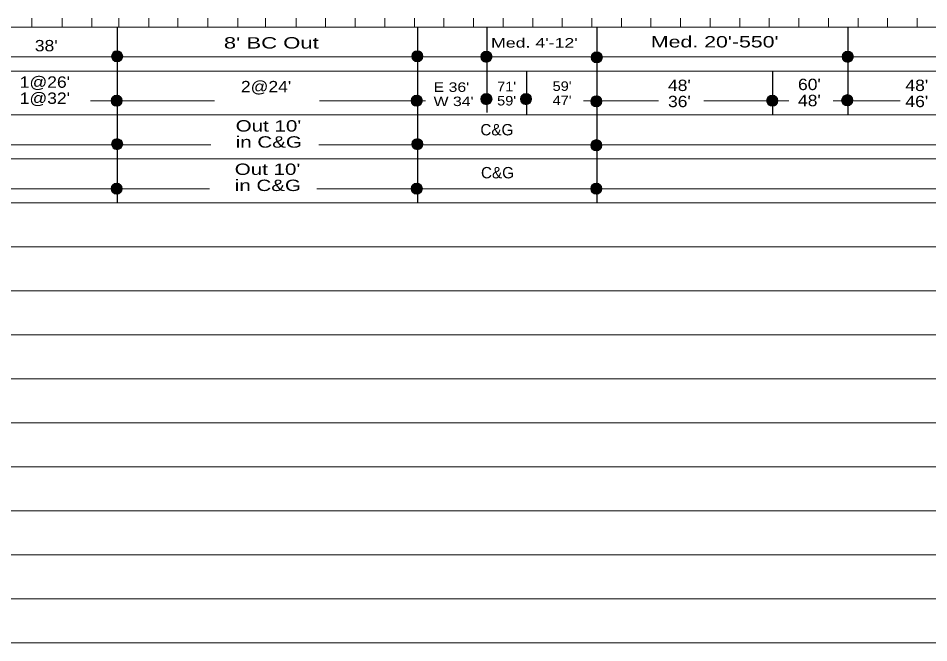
# Model space of a CAD drawing. Extents: x 2156451 to 2158122, y 1158604 to 1159893.
# Drawn here: x 2157166 to 2157646.3, y 1158952.1 to 1159281.5 of the extents above; entities that cross this region are included whole.
import ezdxf

# ---------------------------------------------------------------- set-up
doc = ezdxf.new("R2010")
doc.units = 0
doc.header["$LTSCALE"] = 2.4
doc.layers.add('1', color=7, linetype='Continuous', lineweight=13)

msp = doc.modelspace()

# ---------------------------------------------------------------- hatches: boundary and pattern name
at = {"layer": '1'}
for points in [[(2157221.155, 1159261.454, 1), (2157215.266, 1159261.454, 1)], [(2157379.484, 1159261.458, 1), (2157373.595, 1159261.458, 1)], [(2157415.932, 1159261.175, 1), (2157410.043, 1159261.175, 1)], [(2157474.136, 1159260.893, 1), (2157468.247, 1159260.893, 1)], [(2157606.517, 1159261.169, 1), (2157600.628, 1159261.169, 1)], [(2157220.872, 1159237.991, 1), (2157214.983, 1159237.991, 1)], [(2157379.202, 1159237.993, 1), (2157373.313, 1159237.993, 1)], [(2157415.932, 1159238.842, 1), (2157410.043, 1159238.842, 1)], [(2157436.84, 1159238.842, 1), (2157430.951, 1159238.842, 1)], [(2157473.854, 1159237.711, 1), (2157467.965, 1159237.711, 1)], [(2157566.678, 1159237.988, 1), (2157560.789, 1159237.988, 1)], [(2157606.234, 1159238.271, 1), (2157600.345, 1159238.271, 1)], [(2157221.155, 1159215.093, 1), (2157215.266, 1159215.093, 1)], [(2157379.484, 1159215.096, 1), (2157373.595, 1159215.096, 1)], [(2157473.854, 1159214.53, 1), (2157467.965, 1159214.53, 1)], [(2157220.872, 1159191.629, 1), (2157214.983, 1159191.629, 1)], [(2157379.202, 1159191.632, 1), (2157373.313, 1159191.632, 1)], [(2157473.854, 1159191.632, 1), (2157467.965, 1159191.632, 1)]]:
    msp.add_hatch(color=256, dxfattribs=at).paths.add_polyline_path(points)

# ---------------------------------------------------------------- linework, layer by layer
for p, q in [((2157173.282, 1159281.524), (2157173.282, 1159276.792)), ((2157189.214, 1159281.524), (2157189.214, 1159276.792)), ((2157204.788, 1159281.524), (2157204.788, 1159276.792)), ((2157219.04, 1159281.524), (2157219.04, 1159276.792)), ((2157234.882, 1159281.524), (2157234.882, 1159276.792)), ((2157250.278, 1159281.524), (2157250.278, 1159276.792)), ((2157266.03, 1159281.524), (2157266.03, 1159276.792)), ((2157281.872, 1159281.524), (2157281.872, 1159276.792)), ((2157296.468, 1159281.524), (2157296.468, 1159276.792)), ((2157312.61, 1159281.524), (2157312.61, 1159276.792)), ((2157328.184, 1159281.524), (2157328.184, 1159276.792)), ((2157343.784, 1159281.524), (2157343.784, 1159276.792)), ((2157359.384, 1159281.524), (2157359.384, 1159276.792)), ((2157374.984, 1159281.524), (2157374.984, 1159276.792)), ((2157390.584, 1159281.524), (2157390.584, 1159276.792)), ((2157406.184, 1159281.524), (2157406.184, 1159276.792)), ((2157421.784, 1159281.524), (2157421.784, 1159276.792)), ((2157437.384, 1159281.524), (2157437.384, 1159276.792)), ((2157452.984, 1159281.524), (2157452.984, 1159276.792)), ((2157468.584, 1159281.524), (2157468.584, 1159276.792)), ((2157484.184, 1159281.524), (2157484.184, 1159276.792)), ((2157499.784, 1159281.524), (2157499.784, 1159276.792)), ((2157515.384, 1159281.524), (2157515.384, 1159276.792)), ((2157530.984, 1159281.524), (2157530.984, 1159276.792)), ((2157546.584, 1159281.524), (2157546.584, 1159276.792)), ((2157562.184, 1159281.524), (2157562.184, 1159276.792)), ((2157577.784, 1159281.524), (2157577.784, 1159276.792)), ((2157593.384, 1159281.524), (2157593.384, 1159276.792)), ((2157608.984, 1159281.524), (2157608.984, 1159276.792)), ((2157624.584, 1159281.524), (2157624.584, 1159276.792)), ((2157640.184, 1159281.524), (2157640.184, 1159276.792)), ((2156450.942, 1159276.792), (2158117.052, 1159276.792)), ((2156571.284, 1159261.128), (2158117.052, 1159261.128)), ((2156450.942, 1159253.67), (2158117.052, 1159253.67)), ((2157204.204, 1159237.928), (2157269.48, 1159237.928)), ((2157324.852, 1159237.928), (2157380.88, 1159237.928)), ((2157464.19, 1159237.928), (2157503.718, 1159237.928)), ((2157527.594, 1159237.928), (2157572.552, 1159237.928)), ((2157595.92, 1159237.928), (2157631.226, 1159237.928)), ((2156450.942, 1159230.47), (2158117.052, 1159230.47)), ((2156674.27, 1159214.728), (2157267.702, 1159214.728)), ((2157324.598, 1159214.728), (2158117.052, 1159214.728)), ((2156530.524, 1159207.27), (2158117.052, 1159207.27)), ((2156672.328, 1159191.528), (2157266.94, 1159191.528)), ((2157323.582, 1159191.528), (2158117.052, 1159191.528)), ((2156450.942, 1159184.07), (2158117.052, 1159184.07)), ((2156530.524, 1159160.87), (2158117.052, 1159160.87)), ((2156530.524, 1159137.67), (2158117.052, 1159137.67)), ((2156450.942, 1159114.47), (2158117.052, 1159114.47)), ((2156530.524, 1159091.27), (2158117.052, 1159091.27)), ((2156530.524, 1159068.07), (2158117.052, 1159068.07)), ((2156450.942, 1159044.87), (2158117.052, 1159044.87)), ((2156450.942, 1159021.67), (2158117.052, 1159021.67)), ((2156450.942, 1158998.47), (2158117.052, 1158998.47)), ((2156530.524, 1158975.27), (2158117.052, 1158975.27)), ((2156450.942, 1158952.07), (2158117.052, 1158952.07))]:
    msp.add_line(p, q, dxfattribs=at)
at = {"layer": '1', "lineweight": 25}
for p, q in [((2157218.242, 1159276.792), (2157218.242, 1159184.07)), ((2157376.606, 1159276.792), (2157376.606, 1159184.07)), ((2157413.116, 1159276.792), (2157413.116, 1159231.792)), ((2157471.156, 1159276.792), (2157471.156, 1159184.07)), ((2157603.62, 1159276.792), (2157603.62, 1159230.47)), ((2157434.18, 1159253.67), (2157434.18, 1159230.47)), ((2157563.834, 1159253.67), (2157563.834, 1159230.47))]:
    msp.add_line(p, q, dxfattribs=at)
at = {"layer": '1'}
for centre in [(2157218.211, 1159261.454), (2157376.539, 1159261.458), (2157412.987, 1159261.175), (2157471.192, 1159260.893), (2157603.573, 1159261.169), (2157217.928, 1159237.991), (2157376.257, 1159237.993), (2157412.987, 1159238.842), (2157433.896, 1159238.842), (2157470.91, 1159237.711), (2157563.734, 1159237.988), (2157603.289, 1159238.271), (2157218.211, 1159215.093), (2157376.539, 1159215.096), (2157470.91, 1159214.53), (2157217.928, 1159191.629), (2157376.257, 1159191.632), (2157470.91, 1159191.632)]:
    msp.add_circle(centre, 2.944, dxfattribs=at)

# ---------------------------------------------------------------- texts
for s, height, width, p in [("38'", 6, 1.15, (2157174.78, 1159264.056)), ("8' BC Out", 6, 1.45, (2157274.482, 1159265.524)), ("Med. 4'-12'", 5, 1.4, (2157415.4, 1159266.022)), ("Med. 20'-550'", 6, 1.4, (2157499.72, 1159266.092)), ("1@26'", 6, 1.15, (2157166.818, 1159244.842)), ("2@24'", 6, 1.15, (2157283.484, 1159242.456)), ("E 36'", 5, 1.25, (2157385.116, 1159242.672)), ("71'", 5, 1.15, (2157418.606, 1159242.996)), ("59'", 5, 1.15, (2157447.878, 1159243.17)), ("48'", 6, 1.15, (2157508.744, 1159243.118)), ("60'", 6, 1.15, (2157577.318, 1159243.616)), ("48'", 6, 1.15, (2157633.966, 1159243.118)), ("1@32'", 6, 1.15, (2157166.818, 1159236.342)), ("47'", 5, 1.15, (2157447.878, 1159235.672)), ("36'", 6, 1.15, (2157508.744, 1159234.618)), ("48'", 6, 1.15, (2157577.318, 1159235.116)), ("46'", 6, 1.15, (2157633.966, 1159234.618)), ("W 34'", 5, 1.25, (2157385.116, 1159235.174)), ("59'", 5, 1.15, (2157418.606, 1159235.498)), ("Out 10'", 6, 1.35, (2157280.736, 1159221.738)), ('in C&G', 6, 1.35, (2157280.736, 1159213.238)), ("Out 10'", 6, 1.35, (2157280.24, 1159198.868)), ('in C&G', 6, 1.35, (2157280.24, 1159190.368))]:
    msp.add_text(s, height=height, dxfattribs=dict(at, width=width)).set_placement(p)
for p in [(2157409.804, 1159219.716), (2157410.128, 1159197.042)]:
    msp.add_text('C&G', height=6, dxfattribs=at).set_placement(p)

doc.saveas('drawing.dxf')
